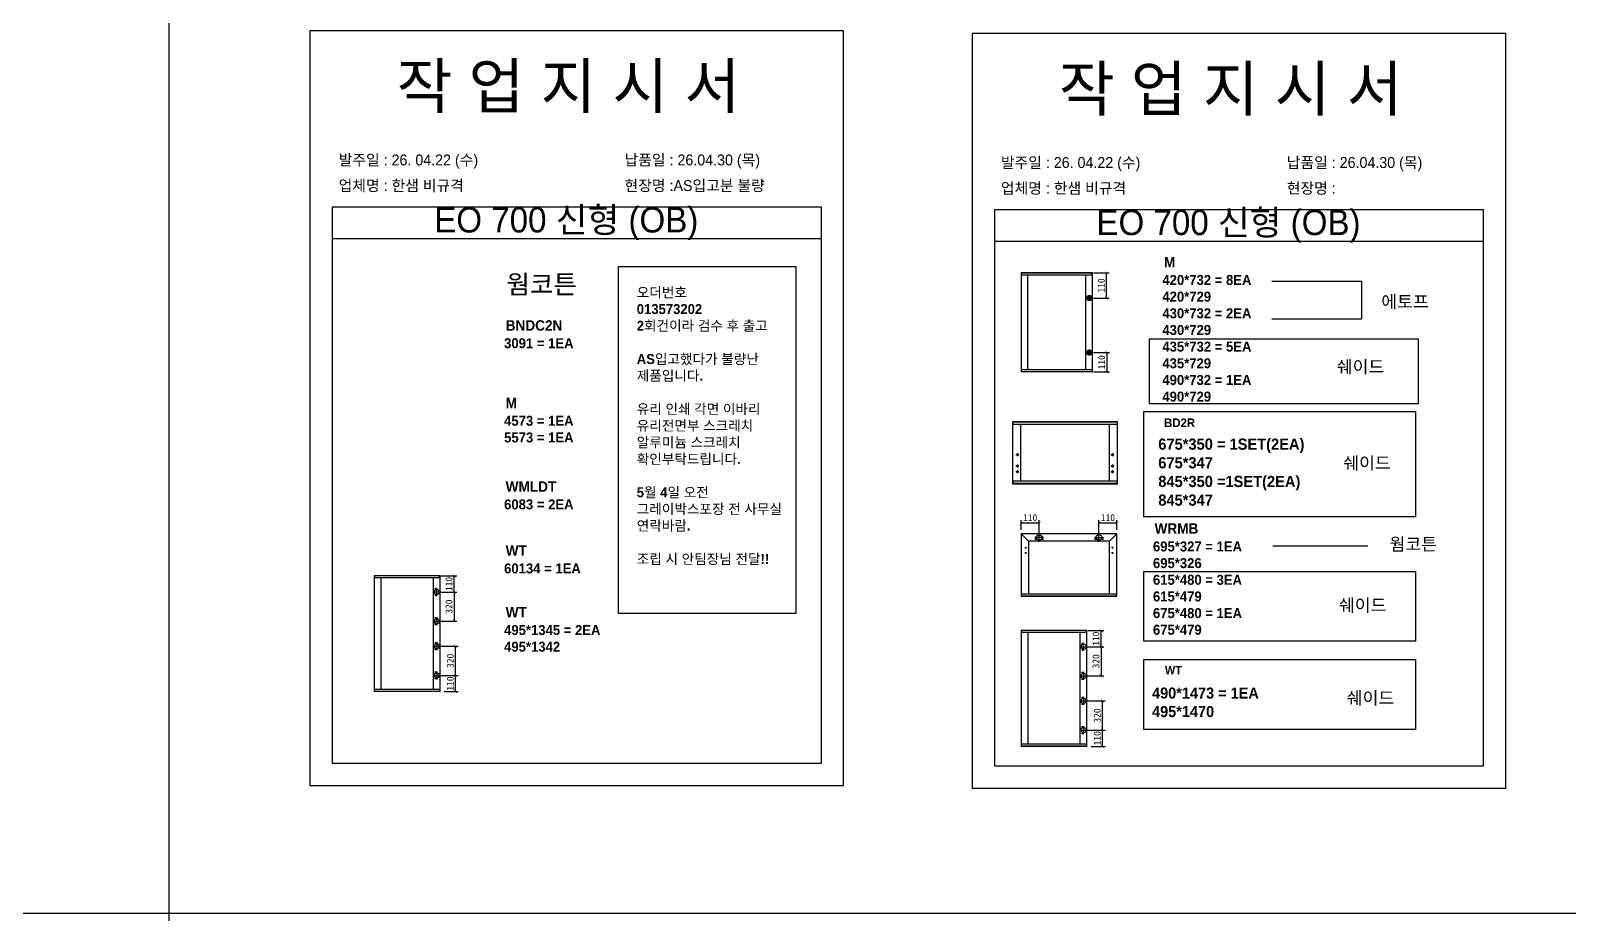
# Model space of a CAD drawing. Header units: millimetres. Extents: x -44117 to 256353, y -2095463 to 65325.
# Drawn here: x 109802 to 115342, y -892075 to -888895 of the extents above; entities that cross this region are included whole.
import ezdxf

# ---------------------------------------------------------------- set-up
doc = ezdxf.new("R2010")
doc.units = ezdxf.units.MM
doc.header["$LTSCALE"] = 10
doc.layers.add('Layer1', color=7, linetype='Continuous', lineweight=70)
doc.styles.add('MtX_Gulim', font='')
doc.styles.get('MtX_Gulim').set_extended_font_data('Gulim', bold=True)
doc.dimstyles.new('ISO-25', dxfattribs={"dimtxt": 2.5, "dimasz": 2.5, "dimexe": 1, "dimexo": 1, "dimtad": 1, "dimtxsty": 'Standard', "dimblk": 'ARCHTICK', "dimcen": 2.5, "dimadec": 0, "dimazin": 0, "dimtfac": 1, "dimtmove": 0, "dimatfit": 3, "dimfxl": 0, "dimarcsym": 0})

# ---------------------------------------------------------------- blocks, each defined once
blk = doc.blocks.new('_ArchTick')
at = {"color": 0, "linetype": 'ByBlock', "const_width": 0.15}
blk.add_lwpolyline([(-0.5, -0.5), (0.5, 0.5)], dxfattribs=at)
blk = doc.blocks.new('*D5861')
at = {"color": 0, "lineweight": -2}
for p, q in [((111279.8, -890859.8), (111337.7, -890859.8)), ((111327.7, -890917.7), (111327.7, -890859.8)), ((111279.8, -890917.7), (111337.7, -890917.7))]:
    blk.add_line(p, q, dxfattribs=at)
at = {"layer": 'Defpoints', "color": 0}
for p in [(111264.8, -890859.8), (111327.7, -890859.8), (111264.8, -890917.7)]:
    blk.add_point(p, dxfattribs=at)
at = {"color": 0, "lineweight": -2, "xscale": 10, "yscale": 10, "zscale": 10}
for p, rotation in [((111327.7, -890859.8), 90), ((111327.7, -890917.7), 270)]:
    blk.add_blockref('_ArchTick', p, dxfattribs=dict(at, rotation=rotation))
at = {"color": 0, "insert": (111308.9, -890888.8), "char_height": 25, "attachment_point": 5, "rotation": 90}
blk.add_mtext('110', dxfattribs=at)
blk = doc.blocks.new('*D5862')
at = {"color": 0, "lineweight": -2}
for p, q in [((111279.8, -891218.2), (111342.3, -891218.2)), ((111332.3, -891276.8), (111332.3, -891218.2)), ((111291.4, -891276.8), (111342.3, -891276.8))]:
    blk.add_line(p, q, dxfattribs=at)
at = {"layer": 'Defpoints', "color": 0}
for p in [(111264.8, -891218.2), (111332.3, -891218.2), (111276.4, -891276.8)]:
    blk.add_point(p, dxfattribs=at)
at = {"color": 0, "lineweight": -2, "xscale": 10, "yscale": 10, "zscale": 10}
for p, rotation in [((111332.3, -891218.2), 90), ((111332.3, -891276.8), 270)]:
    blk.add_blockref('_ArchTick', p, dxfattribs=dict(at, rotation=rotation))
at = {"color": 0, "insert": (111313.5, -891247.5), "char_height": 25, "attachment_point": 5, "rotation": 90}
blk.add_mtext('110', dxfattribs=at)
blk = doc.blocks.new('*D5863')
at = {"color": 0, "lineweight": -2}
for p, q in [((111279.8, -891113.1), (111342.3, -891113.1)), ((111332.3, -891218.2), (111332.3, -891113.1)), ((111279.8, -891218.2), (111342.3, -891218.2))]:
    blk.add_line(p, q, dxfattribs=at)
at = {"layer": 'Defpoints', "color": 0}
for p in [(111264.8, -891113.1), (111332.3, -891113.1), (111264.8, -891218.2)]:
    blk.add_point(p, dxfattribs=at)
at = {"color": 0, "lineweight": -2, "xscale": 10, "yscale": 10, "zscale": 10}
for p, rotation in [((111332.3, -891113.1), 90), ((111332.3, -891218.2), 270)]:
    blk.add_blockref('_ArchTick', p, dxfattribs=dict(at, rotation=rotation))
at = {"color": 0, "insert": (111313.5, -891165.7), "char_height": 25, "attachment_point": 5, "rotation": 90}
blk.add_mtext('320', dxfattribs=at)
blk = doc.blocks.new('*D5864')
at = {"color": 0, "lineweight": -2}
for p, q in [((111279.8, -890917.7), (111337.7, -890917.7)), ((111327.7, -890917.7), (111327.7, -891022.9)), ((111279.8, -891022.9), (111337.7, -891022.9))]:
    blk.add_line(p, q, dxfattribs=at)
at = {"layer": 'Defpoints', "color": 0}
for p in [(111264.8, -890917.7), (111264.8, -891022.9), (111327.7, -891022.9)]:
    blk.add_point(p, dxfattribs=at)
at = {"color": 0, "lineweight": -2, "xscale": 10, "yscale": 10, "zscale": 10}
for p, rotation in [((111327.7, -890917.7), 90), ((111327.7, -891022.9), 270)]:
    blk.add_blockref('_ArchTick', p, dxfattribs=dict(at, rotation=rotation))
at = {"color": 0, "insert": (111308.9, -890970.3), "char_height": 25, "attachment_point": 5, "rotation": 90}
blk.add_mtext('320', dxfattribs=at)
blk = doc.blocks.new('*D5865')
at = {"color": 0, "lineweight": -2}
for p, q in [((113631.3, -889767.7), (113688.5, -889767.7)), ((113678.5, -889858.3), (113678.5, -889767.7)), ((113631.3, -889858.3), (113688.5, -889858.3))]:
    blk.add_line(p, q, dxfattribs=at)
at = {"layer": 'Defpoints', "color": 0}
for p in [(113616.3, -889767.7), (113678.5, -889767.7), (113616.3, -889858.3)]:
    blk.add_point(p, dxfattribs=at)
at = {"color": 0, "lineweight": -2, "xscale": 10, "yscale": 10, "zscale": 10}
for p, rotation in [((113678.5, -889767.7), 90), ((113678.5, -889858.3), 270)]:
    blk.add_blockref('_ArchTick', p, dxfattribs=dict(at, rotation=rotation))
at = {"color": 0, "insert": (113659.7, -889813), "char_height": 25, "attachment_point": 5, "rotation": 90}
blk.add_mtext('110', dxfattribs=at)
blk = doc.blocks.new('*D5866')
at = {"color": 0, "lineweight": -2}
for p, q in [((113631.3, -890054.8), (113689.5, -890054.8)), ((113679.5, -890054.8), (113679.5, -890124.5)), ((113631.3, -890124.5), (113689.5, -890124.5))]:
    blk.add_line(p, q, dxfattribs=at)
at = {"layer": 'Defpoints', "color": 0}
for p in [(113616.3, -890054.8), (113616.3, -890124.5), (113679.5, -890124.5)]:
    blk.add_point(p, dxfattribs=at)
at = {"color": 0, "lineweight": -2, "xscale": 10, "yscale": 10, "zscale": 10}
for p, rotation in [((113679.5, -890054.8), 90), ((113679.5, -890124.5), 270)]:
    blk.add_blockref('_ArchTick', p, dxfattribs=dict(at, rotation=rotation))
at = {"color": 0, "insert": (113660.7, -890089.7), "char_height": 25, "attachment_point": 5, "rotation": 90}
blk.add_mtext('110', dxfattribs=at)
blk = doc.blocks.new('*D5867')
at = {"color": 0, "lineweight": -2}
for p, q in [((113371.2, -890693.3), (113371.2, -890658.7)), ((113371.2, -890668.7), (113435.7, -890668.7)), ((113435.7, -890706), (113435.7, -890658.7))]:
    blk.add_line(p, q, dxfattribs=at)
at = {"layer": 'Defpoints', "color": 0}
for p in [(113435.7, -890668.7), (113371.2, -890708.3), (113435.7, -890721)]:
    blk.add_point(p, dxfattribs=at)
at = {"color": 0, "lineweight": -2, "xscale": 10, "yscale": 10, "zscale": 10, "rotation": 180}
blk.add_blockref('_ArchTick', (113371.2, -890668.7), dxfattribs=at)
at = {"color": 0, "lineweight": -2, "xscale": 10, "yscale": 10, "zscale": 10}
blk.add_blockref('_ArchTick', (113435.7, -890668.7), dxfattribs=at)
at = {"color": 0, "insert": (113403.4, -890649.9), "char_height": 25, "attachment_point": 5}
blk.add_mtext('110', dxfattribs=at)
blk = doc.blocks.new('*D5868')
at = {"color": 0, "lineweight": -2}
for p, q in [((113651.2, -890706), (113651.2, -890658.7)), ((113651.2, -890668.7), (113715.8, -890668.7)), ((113715.8, -890693.3), (113715.8, -890658.7))]:
    blk.add_line(p, q, dxfattribs=at)
at = {"layer": 'Defpoints', "color": 0}
for p in [(113715.8, -890668.7), (113651.2, -890721), (113715.8, -890708.3)]:
    blk.add_point(p, dxfattribs=at)
at = {"color": 0, "lineweight": -2, "xscale": 10, "yscale": 10, "zscale": 10, "rotation": 180}
blk.add_blockref('_ArchTick', (113651.2, -890668.7), dxfattribs=at)
at = {"color": 0, "lineweight": -2, "xscale": 10, "yscale": 10, "zscale": 10}
blk.add_blockref('_ArchTick', (113715.8, -890668.7), dxfattribs=at)
at = {"color": 0, "insert": (113683.5, -890649.9), "char_height": 25, "attachment_point": 5}
blk.add_mtext('110', dxfattribs=at)
blk = doc.blocks.new('*D5870')
at = {"color": 0, "lineweight": -2}
for p, q in [((113611.1, -891057), (113669, -891057)), ((113659, -891114.8), (113659, -891057)), ((113611.1, -891114.8), (113669, -891114.8))]:
    blk.add_line(p, q, dxfattribs=at)
at = {"layer": 'Defpoints', "color": 0}
for p in [(113596.1, -891057), (113659, -891057), (113596.1, -891114.8)]:
    blk.add_point(p, dxfattribs=at)
at = {"color": 0, "lineweight": -2, "xscale": 10, "yscale": 10, "zscale": 10}
for p, rotation in [((113659, -891057), 90), ((113659, -891114.8), 270)]:
    blk.add_blockref('_ArchTick', p, dxfattribs=dict(at, rotation=rotation))
at = {"color": 0, "insert": (113640.2, -891085.9), "char_height": 25, "attachment_point": 5, "rotation": 90}
blk.add_mtext('110', dxfattribs=at)
blk = doc.blocks.new('*D5871')
at = {"color": 0, "lineweight": -2}
for p, q in [((113611.1, -891415.4), (113673.6, -891415.4)), ((113663.6, -891473.9), (113663.6, -891415.4)), ((113622.7, -891473.9), (113673.6, -891473.9))]:
    blk.add_line(p, q, dxfattribs=at)
at = {"layer": 'Defpoints', "color": 0}
for p in [(113596.1, -891415.4), (113663.6, -891415.4), (113607.7, -891473.9)]:
    blk.add_point(p, dxfattribs=at)
at = {"color": 0, "lineweight": -2, "xscale": 10, "yscale": 10, "zscale": 10}
for p, rotation in [((113663.6, -891415.4), 90), ((113663.6, -891473.9), 270)]:
    blk.add_blockref('_ArchTick', p, dxfattribs=dict(at, rotation=rotation))
at = {"color": 0, "insert": (113644.8, -891444.7), "char_height": 25, "attachment_point": 5, "rotation": 90}
blk.add_mtext('110', dxfattribs=at)
blk = doc.blocks.new('*D5872')
at = {"color": 0, "lineweight": -2}
for p, q in [((113611.1, -891310.2), (113673.6, -891310.2)), ((113663.6, -891415.4), (113663.6, -891310.2)), ((113611.1, -891415.4), (113673.6, -891415.4))]:
    blk.add_line(p, q, dxfattribs=at)
at = {"layer": 'Defpoints', "color": 0}
for p in [(113596.1, -891310.2), (113663.6, -891310.2), (113596.1, -891415.4)]:
    blk.add_point(p, dxfattribs=at)
at = {"color": 0, "lineweight": -2, "xscale": 10, "yscale": 10, "zscale": 10}
for p, rotation in [((113663.6, -891310.2), 90), ((113663.6, -891415.4), 270)]:
    blk.add_blockref('_ArchTick', p, dxfattribs=dict(at, rotation=rotation))
at = {"color": 0, "insert": (113644.8, -891362.8), "char_height": 25, "attachment_point": 5, "rotation": 90}
blk.add_mtext('320', dxfattribs=at)
blk = doc.blocks.new('*D5873')
at = {"color": 0, "lineweight": -2}
for p, q in [((113611.1, -891114.8), (113669, -891114.8)), ((113659, -891114.8), (113659, -891220)), ((113611.1, -891220), (113669, -891220))]:
    blk.add_line(p, q, dxfattribs=at)
at = {"layer": 'Defpoints', "color": 0}
for p in [(113596.1, -891114.8), (113596.1, -891220), (113659, -891220)]:
    blk.add_point(p, dxfattribs=at)
at = {"color": 0, "lineweight": -2, "xscale": 10, "yscale": 10, "zscale": 10}
for p, rotation in [((113659, -891114.8), 90), ((113659, -891220), 270)]:
    blk.add_blockref('_ArchTick', p, dxfattribs=dict(at, rotation=rotation))
at = {"color": 0, "insert": (113640.2, -891167.4), "char_height": 25, "attachment_point": 5, "rotation": 90}
blk.add_mtext('320', dxfattribs=at)

msp = doc.modelspace()

# ---------------------------------------------------------------- linework, layer by layer
for p, q in [((112650.87911, -889530.56328), (110887.9555, -889530.56328)), ((115037.38992, -889539.92862), (113274.46631, -889539.92862)), ((112650.87911, -889645.03884), (110887.9555, -889645.03884)), ((115037.38992, -889654.40418), (113274.46631, -889654.40418)), ((113370.56596, -889767.98794), (113370.56596, -890124.24431)), ((113627.42701, -889768.44928), (113370.56596, -889768.44928)), ((113627.42701, -889775.42062), (113370.56596, -889775.42062)), ((113627.17071, -889767.73164), (113370.82226, -889767.73164)), ((113393.37662, -889774.90803), (113393.37662, -890116.81164)), ((113604.36005, -890116.81164), (113604.36005, -889775.42062)), ((113626.14552, -889775.42062), (113626.14552, -889767.73164)), ((113627.42701, -890124.24431), (113627.42701, -889767.98794)), ((113627.42701, -890116.81164), (113370.56596, -890116.81164)), ((113627.42701, -890123.78298), (113370.56596, -890123.78298)), ((113627.17071, -890124.50062), (113370.82226, -890124.50062)), ((113371.84746, -890124.50062), (113371.84746, -890116.81164)), ((113626.14552, -890116.81164), (113626.14552, -890124.50062)), ((113339.24532, -890304.96658), (113339.24532, -890527.23741)), ((113718.18842, -890305.53977), (113339.24532, -890305.53977)), ((113718.18842, -890314.20133), (113339.24532, -890314.20133)), ((113717.86998, -890304.64814), (113339.56376, -890304.64814)), ((113340.83752, -890304.64814), (113340.83752, -890314.20133)), ((113367.90488, -890314.20133), (113367.90488, -890518.00266)), ((113689.52886, -890518.00266), (113689.52886, -890314.20133)), ((113716.59622, -890304.64814), (113716.59622, -890314.20133)), ((113718.18842, -890527.23741), (113718.18842, -890304.96658)), ((113362.65063, -890423.10766), (113352.14212, -890423.10766)), ((113362.65063, -890463.86793), (113352.14212, -890463.86793)), ((113357.39638, -890417.85341), (113357.39638, -890428.36191)), ((113357.39638, -890458.61367), (113357.39638, -890469.12218)), ((113694.78311, -890423.10766), (113705.29161, -890423.10766)), ((113694.78311, -890463.86793), (113705.29161, -890463.86793)), ((113700.03736, -890417.85341), (113700.03736, -890428.36191)), ((113700.03736, -890458.61367), (113700.03736, -890469.12218)), ((113718.18842, -890518.00266), (113339.24532, -890518.00266)), ((113340.83752, -890518.00266), (113340.83752, -890527.55584)), ((113362.65063, -890484.24806), (113352.14212, -890484.24806)), ((113357.39638, -890478.99381), (113357.39638, -890489.50231)), ((113694.78311, -890484.24806), (113705.29161, -890484.24806)), ((113700.03736, -890478.99381), (113700.03736, -890489.50231)), ((113716.59622, -890527.55584), (113716.59622, -890518.00266)), ((113718.18842, -890526.66421), (113339.24532, -890526.66421)), ((113339.56376, -890527.55584), (113717.86998, -890527.55584)), ((113370.87625, -890708.25972), (113370.87625, -890932.60005)), ((113397.217, -890734.60048), (113370.96294, -890708.05045)), ((113715.76209, -890707.96376), (113371.17222, -890707.96376)), ((113397.217, -890734.60048), (113397.217, -890924.60904)), ((113689.7173, -890734.60048), (113397.217, -890734.60048)), ((113451.83568, -890720.98615), (113419.54885, -890720.98615)), ((113424.74161, -890726.90542), (113420.0062, -890726.90542)), ((113422.37391, -890724.53772), (113422.37391, -890729.27313)), ((113435.69226, -890737.12957), (113435.69226, -890704.84274)), ((113451.37833, -890726.90542), (113446.64291, -890726.90542)), ((113449.01062, -890724.53772), (113449.01062, -890729.27313)), ((113635.09863, -890720.98615), (113667.38546, -890720.98615)), ((113640.2914, -890726.90542), (113635.55599, -890726.90542)), ((113637.9237, -890724.53772), (113637.9237, -890729.27313)), ((113651.24205, -890737.12957), (113651.24205, -890704.84274)), ((113666.92812, -890726.90542), (113662.1927, -890726.90542)), ((113664.56041, -890724.53772), (113664.56041, -890729.27313)), ((113689.7173, -890734.60048), (113715.97137, -890708.05045)), ((113689.7173, -890924.01711), (113689.7173, -890734.60048)), ((113716.05805, -890932.60005), (113716.05805, -890708.25972)), ((113384.19462, -890757.68563), (113390.11388, -890757.68563)), ((113384.19462, -890776.62729), (113390.11388, -890776.62729)), ((113387.15425, -890754.72599), (113387.15425, -890760.64526)), ((113387.15425, -890773.66766), (113387.15425, -890779.58693)), ((113702.7397, -890757.68563), (113696.82043, -890757.68563)), ((113702.7397, -890776.62729), (113696.82043, -890776.62729)), ((113699.78006, -890754.72599), (113699.78006, -890760.64526)), ((113699.78006, -890773.66766), (113699.78006, -890779.58693)), ((114620.18179, -890752.52426), (114277.43508, -890752.52426)), ((111039.47888, -890859.35451), (111039.47888, -891276.56237)), ((111276.47245, -890859.83382), (111039.47888, -890859.83382)), ((111276.47245, -890867.07677), (111039.47888, -890867.07677)), ((111276.20616, -890859.08823), (111039.74516, -890859.08823)), ((111040.8103, -890859.08823), (111040.8103, -890867.07677)), ((111063.17824, -890866.5442), (111063.17824, -891268.84012)), ((111252.5068, -891268.84012), (111252.5068, -890867.07677)), ((111262.09306, -890905.68808), (111257.8325, -890905.68808)), ((111259.96278, -890903.5578), (111259.96278, -890907.81836)), ((111264.75591, -890932.1955), (111264.75591, -890903.14632)), ((111275.14102, -890867.07677), (111275.14102, -890859.08823)), ((111276.47245, -891276.56237), (111276.47245, -890859.35451)), ((111250.23132, -890917.67091), (111279.2805, -890917.67091)), ((111262.09306, -890929.65372), (111257.8325, -890929.65372)), ((111259.96278, -890927.52345), (111259.96278, -890931.784)), ((113370.87625, -890924.01711), (113716.05805, -890924.01711)), ((113370.87625, -890932.06732), (113715.76209, -890932.06732)), ((113371.17222, -890932.89601), (113715.76209, -890932.89601)), ((113372.35607, -890924.01711), (113372.35607, -890932.89601)), ((113714.57823, -890932.89601), (113714.57823, -890924.01711)), ((111262.09306, -891010.87062), (111257.8325, -891010.87062)), ((111259.96278, -891008.74034), (111259.96278, -891013.0009)), ((111264.75591, -891008.32886), (111264.75591, -891037.37804)), ((111250.23132, -891022.85345), (111279.2805, -891022.85345)), ((111262.09306, -891034.83626), (111257.8325, -891034.83626)), ((111259.96278, -891032.70598), (111259.96278, -891036.96654)), ((113370.78212, -891056.5165), (113370.78212, -891473.72436)), ((113607.77568, -891056.99581), (113370.78212, -891056.99581)), ((113607.77568, -891064.23876), (113370.78212, -891064.23876)), ((113607.5094, -891056.25021), (113371.0484, -891056.25021)), ((113372.11354, -891056.25021), (113372.11354, -891064.23876)), ((113394.48147, -891063.70619), (113394.48147, -891466.00211)), ((113583.81004, -891466.00211), (113583.81004, -891064.23876)), ((113606.44426, -891064.23876), (113606.44426, -891056.25021)), ((113607.77568, -891473.72436), (113607.77568, -891056.5165)), ((111250.23132, -891113.06345), (111279.2805, -891113.06345)), ((111262.09306, -891101.08062), (111257.8325, -891101.08062)), ((111262.09306, -891125.04626), (111257.8325, -891125.04626)), ((111259.96278, -891098.95034), (111259.96278, -891103.2109)), ((111259.96278, -891122.91598), (111259.96278, -891127.17654)), ((111264.75591, -891098.53886), (111264.75591, -891127.58803)), ((113581.53456, -891114.83289), (113610.58374, -891114.83289)), ((113593.3963, -891102.85007), (113589.13574, -891102.85007)), ((113593.3963, -891126.81571), (113589.13574, -891126.81571)), ((113591.26602, -891100.71979), (113591.26602, -891104.98035)), ((113591.26602, -891124.68543), (113591.26602, -891128.94599)), ((113596.05915, -891129.35749), (113596.05915, -891100.30831)), ((111250.23132, -891218.24598), (111279.2805, -891218.24598)), ((111262.09306, -891206.26314), (111257.8325, -891206.26314)), ((111262.09306, -891230.22878), (111257.8325, -891230.22878)), ((111259.96278, -891204.13286), (111259.96278, -891208.39342)), ((111259.96278, -891228.09851), (111259.96278, -891232.35906)), ((111264.75591, -891203.72138), (111264.75591, -891232.77056)), ((113581.53456, -891220.01544), (113610.58374, -891220.01544)), ((113593.3963, -891208.03261), (113589.13574, -891208.03261)), ((113593.3963, -891231.99825), (113589.13574, -891231.99825)), ((113591.26602, -891205.90233), (113591.26602, -891210.16289)), ((113591.26602, -891229.86797), (113591.26602, -891234.12853)), ((113596.05915, -891205.49085), (113596.05915, -891234.54002)), ((111276.47245, -891268.84012), (111039.47888, -891268.84012)), ((111276.47245, -891276.08307), (111039.47888, -891276.08307)), ((111276.20616, -891276.82867), (111039.74516, -891276.82867)), ((111040.8103, -891276.82867), (111040.8103, -891268.84012)), ((111275.14102, -891268.84012), (111275.14102, -891276.82867)), ((113596.05915, -891295.70084), (113596.05915, -891324.75002)), ((113581.53456, -891310.22544), (113610.58374, -891310.22544)), ((113593.3963, -891298.2426), (113589.13574, -891298.2426)), ((113593.3963, -891322.20825), (113589.13574, -891322.20825)), ((113591.26602, -891296.11233), (113591.26602, -891300.37288)), ((113591.26602, -891320.07797), (113591.26602, -891324.33853)), ((113593.3963, -891403.42513), (113589.13574, -891403.42513)), ((113591.26602, -891401.29485), (113591.26602, -891405.55541)), ((113596.05915, -891400.88337), (113596.05915, -891429.93255)), ((113581.53456, -891415.40796), (113610.58374, -891415.40796)), ((113593.3963, -891427.39077), (113589.13574, -891427.39077)), ((113591.26602, -891425.26049), (113591.26602, -891429.52105)), ((113607.77568, -891466.00211), (113370.78212, -891466.00211)), ((113607.77568, -891473.24506), (113370.78212, -891473.24506)), ((113607.5094, -891473.99065), (113371.0484, -891473.99065)), ((113372.11354, -891473.99065), (113372.11354, -891466.00211)), ((113606.44426, -891466.00211), (113606.44426, -891473.99065))]:
    msp.add_line(p, q)
at = {"color": 1}
for p, q in [((104260.77588, -892075.43411), (196529.92274, -892075.43411)), ((104260.77588, -892075.43411), (196529.92274, -892075.43411)), ((104260.77588, -892075.43411), (196529.92274, -892075.43411)), ((104260.77588, -892075.43411), (196529.92274, -892075.43411)), ((104260.77588, -892075.43411), (196529.92274, -892075.43411)), ((104260.77588, -892075.43411), (196529.92274, -892075.43411)), ((104260.77588, -892075.43411), (196529.92274, -892075.43411)), ((104260.77588, -892075.43411), (196529.92274, -892075.43411)), ((104260.77588, -892075.43411), (196529.92274, -892075.43411)), ((104260.77588, -892075.43411), (196529.92274, -892075.43411)), ((106472.62401, -892075.43411), (198741.77087, -892075.43411)), ((106472.62401, -892075.43411), (198741.77087, -892075.43411)), ((106472.62401, -892075.43411), (198741.77087, -892075.43411)), ((106472.62401, -892075.43411), (198741.77087, -892075.43411)), ((106472.62401, -892075.43411), (198741.77087, -892075.43411)), ((106472.62401, -892075.43411), (198741.77087, -892075.43411)), ((106472.62401, -892075.43411), (198741.77087, -892075.43411)), ((106472.62401, -892075.43411), (198741.77087, -892075.43411)), ((106472.62401, -892075.43411), (198741.77087, -892075.43411)), ((106472.62401, -892075.43411), (198741.77087, -892075.43411))]:
    msp.add_line(p, q, dxfattribs=at)
for p in [(110300.49669, 21924.9366), (110300.49669, 14161.07811), (110300.49669, 18584.38997), (110300.49669, 10820.53148), (110300.49669, 18627.87121), (110300.49669, 10864.01272), (110300.49669, 15287.32457), (110300.49669, 7523.46608), (110300.49669, 3746.75115), (110300.49669, 21924.9366), (110300.49669, 14161.07811), (110300.49669, 18584.38997), (110300.49669, 10820.53148), (110300.49669, 18627.87121), (110300.49669, 10864.01272), (110300.49669, 15287.32457), (110300.49669, 7523.46608), (110300.49669, 3746.75115), (110300.49669, 21924.9366), (110300.49669, 14161.07811), (110300.49669, 18584.38997), (110300.49669, 10820.53148), (110300.49669, 18627.87121), (110300.49669, 10864.01272), (110300.49669, 15287.32457), (110300.49669, 7523.46608), (110300.49669, 3746.75115), (110300.49669, 21924.9366), (110300.49669, 14161.07811), (110300.49669, 18584.38997), (110300.49669, 10820.53148), (110300.49669, 18627.87121), (110300.49669, 10864.01272), (110300.49669, 15287.32457), (110300.49669, 7523.46608), (110300.49669, 3746.75115), (110300.49669, 21924.9366), (110300.49669, 14161.07811), (110300.49669, 18584.38997), (110300.49669, 10820.53148), (110300.49669, 18627.87121), (110300.49669, 10864.01272), (110300.49669, 15287.32457), (110300.49669, 7523.46608), (110300.49669, 3746.75115), (110300.49669, 21924.9366), (110300.49669, 14161.07811), (110300.49669, 18584.38997), (110300.49669, 10820.53148), (110300.49669, 18627.87121), (110300.49669, 10864.01272), (110300.49669, 15287.32457), (110300.49669, 7523.46608), (110300.49669, 3746.75115), (110300.49669, 21924.9366), (110300.49669, 14161.07811), (110300.49669, 18584.38997), (110300.49669, 10820.53148), (110300.49669, 18627.87121), (110300.49669, 10864.01272), (110300.49669, 15287.32457), (110300.49669, 7523.46608), (110300.49669, 3746.75115), (110300.49669, 21924.9366), (110300.49669, 14161.07811), (110300.49669, 18584.38997), (110300.49669, 10820.53148), (110300.49669, 18627.87121), (110300.49669, 10864.01272), (110300.49669, 15287.32457), (110300.49669, 7523.46608), (110300.49669, 3746.75115), (110300.49669, 21924.9366), (110300.49669, 14161.07811), (110300.49669, 18584.38997), (110300.49669, 10820.53148), (110300.49669, 18627.87121), (110300.49669, 10864.01272), (110300.49669, 15287.32457), (110300.49669, 7523.46608), (110300.49669, 3746.75115), (110300.49669, 21924.9366), (110300.49669, 14161.07811), (110300.49669, 18584.38997), (110300.49669, 10820.53148), (110300.49669, 18627.87121), (110300.49669, 10864.01272), (110300.49669, 15287.32457), (110300.49669, 7523.46608), (110300.49669, 3746.75115), (110300.49669, 12702.87182), (110300.49669, 4939.01333), (110300.49669, 9362.32519), (110300.49669, 1598.4667), (110300.49669, 9405.80642), (110300.49669, 1641.94794), (110300.49669, 6065.25979), (110300.49669, -1698.5987), (110300.49669, -5475.31363), (110300.49669, 12702.87182), (110300.49669, 4939.01333), (110300.49669, 9362.32519), (110300.49669, 1598.4667), (110300.49669, 9405.80642), (110300.49669, 1641.94794), (110300.49669, 6065.25979), (110300.49669, -1698.5987), (110300.49669, -5475.31363), (110300.49669, 12702.87182), (110300.49669, 4939.01333), (110300.49669, 9362.32519), (110300.49669, 1598.4667), (110300.49669, 9405.80642), (110300.49669, 1641.94794), (110300.49669, 6065.25979), (110300.49669, -1698.5987), (110300.49669, -5475.31363), (110300.49669, 12702.87182), (110300.49669, 4939.01333), (110300.49669, 9362.32519), (110300.49669, 1598.4667), (110300.49669, 9405.80642), (110300.49669, 1641.94794), (110300.49669, 6065.25979), (110300.49669, -1698.5987), (110300.49669, -5475.31363), (110300.49669, 12702.87182), (110300.49669, 4939.01333), (110300.49669, 9362.32519), (110300.49669, 1598.4667), (110300.49669, 9405.80642), (110300.49669, 1641.94794), (110300.49669, 6065.25979), (110300.49669, -1698.5987), (110300.49669, -5475.31363)]:
    msp.add_xline(p, (0, 1), dxfattribs=at)
for points in [[(110807.82261, -891614.96892), (112731.012, -891614.96892), (112731.012, -888895.02964), (110807.82261, -888895.02964)], [(113194.33342, -891624.33426), (115117.52281, -891624.33426), (115117.52281, -888904.39498), (113194.33342, -888904.39498)], [(111920.1527, -889744.90144), (112558.46359, -889744.90144), (112558.46359, -890994.86375), (111920.1527, -890994.86375)], [(113833.76264, -890005.34089), (114801.62007, -890005.34089), (114801.62007, -890239.88303), (113833.76264, -890239.88303)], [(113812.77529, -890267.59422), (114792.50828, -890267.59422), (114792.50828, -890646.62066), (113812.77529, -890646.62066)], [(113812.77529, -890843.55846), (114792.50828, -890843.55846), (114792.50828, -891095.15757), (113812.77529, -891095.15757)], [(113812.77529, -891161.22946), (114792.50828, -891161.22946), (114792.50828, -891412.82857), (113812.77529, -891412.82857)]]:
    msp.add_lwpolyline(points, close=True)
for points in [[(110887.9555, -889530.56328), (110887.9555, -891534.83603), (112650.87911, -891534.83603), (112650.87911, -889530.56328)], [(113274.46631, -889539.92862), (113274.46631, -891544.20137), (115037.38992, -891544.20137), (115037.38992, -889539.92862)], [(114274.29424, -889798.05233), (114596.87938, -889798.05233), (114596.87938, -889934.14293), (114274.29424, -889934.14293)]]:
    msp.add_lwpolyline(points)
for centre, radius in [((113357.39638, -890423.10766), 3.1844), ((113357.39638, -890463.86793), 3.1844), ((113700.03736, -890423.10766), 3.1844), ((113700.03736, -890463.86793), 3.1844), ((113357.39638, -890484.24806), 3.1844), ((113700.03736, -890484.24806), 3.1844), ((113422.37391, -890726.90542), 0.94708), ((113435.69226, -890720.98615), 10.35872), ((113449.01062, -890726.90542), 0.94708), ((113637.9237, -890726.90542), 0.94708), ((113651.24205, -890720.98615), 10.35872), ((113664.56041, -890726.90542), 0.94708), ((113387.15425, -890757.68563), 0.88789), ((113387.15425, -890776.62729), 0.88789), ((113699.78006, -890757.68563), 0.88789), ((113699.78006, -890776.62729), 0.88789), ((111259.96278, -890905.68808), 0.85211), ((111264.75591, -890917.67091), 9.31997), ((111259.96278, -890929.65372), 0.85211), ((111264.75591, -891022.85345), 9.31997), ((111259.96278, -891010.87062), 0.85211), ((111259.96278, -891034.83626), 0.85211), ((111264.75591, -891113.06345), 9.31997), ((111259.96278, -891101.08062), 0.85211), ((111259.96278, -891125.04626), 0.85211), ((113596.05915, -891114.83289), 9.31997), ((113591.26602, -891102.85007), 0.85211), ((113591.26602, -891126.81571), 0.85211), ((111264.75591, -891218.24598), 9.31997), ((111259.96278, -891206.26314), 0.85211), ((111259.96278, -891230.22878), 0.85211), ((113596.05915, -891220.01544), 9.31997), ((113591.26602, -891208.03261), 0.85211), ((113591.26602, -891231.99825), 0.85211), ((113596.05915, -891310.22544), 9.31997), ((113591.26602, -891298.2426), 0.85211), ((113591.26602, -891322.20825), 0.85211), ((113596.05915, -891415.40796), 9.31997), ((113591.26602, -891403.42513), 0.85211), ((113591.26602, -891427.39077), 0.85211)]:
    msp.add_circle(centre, radius)
for centre, radius, start, end in [((113627.17071, -889767.98794), 0.2563, 0, 90), ((113370.82226, -890124.24432), 0.2563, 180, 270), ((113627.17071, -890124.24432), 0.2563, 270, 0), ((113339.56376, -890304.96658), 0.31844, 90, 180), ((113717.86998, -890304.96658), 0.31844, 0, 90), ((113339.56376, -890527.23741), 0.31844, 180, 270), ((113717.86998, -890527.23741), 0.31844, 270, 0), ((113371.17222, -890708.25972), 0.29596, 90, 180), ((113715.76209, -890708.25972), 0.29596, 0, 90), ((111039.74516, -890859.35451), 0.26628, 90, 180), ((111276.20616, -890859.35451), 0.26628, 0, 90), ((113371.17222, -890932.60005), 0.29596, 180, 270), ((113715.76209, -890932.60005), 0.29596, 270, 0), ((113371.0484, -891056.5165), 0.26628, 90, 180), ((113607.5094, -891056.5165), 0.26628, 0, 90), ((111039.74516, -891276.56238), 0.26628, 180, 270), ((111276.20616, -891276.56238), 0.26628, 270, 0), ((113371.0484, -891473.72437), 0.26628, 180, 270), ((113607.5094, -891473.72437), 0.26628, 270, 0)]:
    msp.add_arc(centre, radius, start, end)
at = {"layer": 'Layer1'}
for p, q in [((113616.34192, -889848.88095), (113616.34192, -889867.77337)), ((113616.34192, -890064.25131), (113616.34192, -890045.35888))]:
    msp.add_line(p, q, dxfattribs=at)
for points in [[(113625.78813, -889858.32716), (113606.89571, -889858.32716)], [(113625.78813, -890054.8051), (113606.89571, -890054.8051)]]:
    msp.add_lwpolyline(points, close=True, dxfattribs=at)
for centre in [(113616.34192, -889858.32716), (113616.34192, -890054.8051)]:
    msp.add_circle(centre, 6.29747, dxfattribs=at)

# ---------------------------------------------------------------- texts
at = {"linetype": 'Continuous', "style": 'MtX_Gulim'}
for s, height, p in [('M', 37.49849, (113885.39677, -889747.79676)), ('BNDC2N', 37.498494, (111513.13663, -889975.68798)), ('M', 37.49849, (111513.13663, -890255.27239)), ('BD2R', 31.421769, (113885.81522, -890323.64131)), ('WMLDT', 37.498494, (111513.13663, -890556.57209)), ('WRMB', 37.498494, (113851.48874, -890707.52779)), ('WT', 37.498494, (111513.13663, -890787.29709)), ('WT', 37.498494, (111513.13663, -891009.4534)), ('WT', 30.315933, (113888.72118, -891214.4855))]:
    msp.add_text(s, height=height, dxfattribs=at).set_placement(p)
at = {"attachment_point": 1}
for s, width, gutter_width, heights, insert, char_height in [('{\\fGulim|b0|i0|c129|p50;작 업 지 시 서}', 3786.0728481, 14.30944, [-178.40505], (111120.11949, -889014.27026), 160.2657825), ('{\\fGulim|b0|i0|c129|p50;작 업 지 시 서}', 3786.0728481, 14.30944, [-178.40505], (113506.6303, -889023.6356), 160.2657825), ('\\pt11;{\\fGulim|b0|i0|c129|p50;발주일 : 26. 04.22 (수)}', 3786.0728481, 14.30944, [39.49878], (110911.27661, -889341.01398), 39.2651167), ('{\\fGulim|b0|i0|c129|p50;납품일 : 26.04.30 (목)}', 3786.0728481, 14.30944, [40.16974], (111941.53143, -889341.01398), 39.2651167), ('\\pt11;{\\fGulim|b0|i0|c129|p50;발주일 : 26. 04.22 (수)}', 3786.0728481, 14.30944, [39.49878], (113297.78741, -889350.37931), 39.2651167), ('{\\fGulim|b0|i0|c129|p50;납품일 : 26.04.30 (목)}', 3786.0728481, 14.30944, [40.16974], (114328.04224, -889350.37931), 39.2651167), ('{\\fGulim|b0|i0|c129|p50;업체명 : 한샘 비규격}', 3786.0728481, 14.30944, [41.34032], (110911.27661, -889433.34559), 39.2651167), ('{\\fGulim|b0|i0|c129|p50;현장명 :AS입고분 불량}', 3786.0728481, 14.30944, [45.21037], (111941.53143, -889433.34559), 39.2651167), ('{\\fGulim|b0|i0|c129|p50;업체명 : 한샘 비규격}', 3786.0728481, 14.30944, [41.34032], (113297.78741, -889442.71092), 39.2651167), ('{\\fGulim|b0|i0|c129|p50;현장명 :}', 3786.0728481, 14.30944, [45.21037], (114328.04224, -889442.71092), 39.2651167), ('{\\fGulim|b0|i0|c129|p50;EO 700 신형 (OB)}', 2155.3243433, 8.14604, [-114.80382], (111255.50316, -889530.85105), 91.2356303), ('{\\fGulim|b0|i0|c129|p50;EO 700 신형 (OB)}', 2155.3243433, 8.14604, [-114.80382], (113642.01396, -889540.21638), 91.2356303), ('{\\f굴림|b1|i0|c129|p50;웜코튼}', 20428.7433951, 262.73174, [-72.92146], (111515.7794, -889775.22491), 67.5595903), ('{\\f굴림|b1|i0|c129|p50;420*732 = 8EA\\P\\C1;420*729\\P\\C256;430*732 = 2EA\\P\\C1;430*729\\P\\C256;435*732 = 5EA\\P\\C240;\\c2367469;435*729\\P\\C256;490*732 = 1EA\\P\\C240;\\c2367469;490*729}', 10891.9816234, 140.08053, [-457.92994], (113879.7301, -889775.14835), 36.0207087), ('{\\f굴림|b1|i0|c129|p50;오더번호\\P013573202\\P2회건이라 검수 후 출고\\P\\PAS입고했다가 불량난\\P제품입니다.\\P\\P\\C1;유리 인쇄 각면 이바리\\P유리전면부 스크레치\\P알루미늄 스크레치\\P\\C256;확인부탁드립니다.\\P\\P5월 4일 오전 그레이박스포장 전 사무실 연락바람.\\P\\P조립 시 안팀장님 전달!!}', 546.7158855, 140.08053, [1113.87642], (111985.46823, -889819.94584), 36.0207087), ('{\\f굴림|b1|i0|c129|p50;에토프}', 13746.5878503, 176.7933, [-50.57251], (114668.63, -889848.79451), 45.4611341), ('{\\f굴림|b1|i0|c129|p50;3091 = 1EA}', 10891.9816234, 140.08053, [-37.11658], (111507.46995, -890003.03956), 36.0207087), ('{\\f굴림|b1|i0|c129|p50;쉐이드}', 13746.5878503, 176.7933, [-50.51237], (114508.31006, -890083.33665), 45.4611341), ('{\\f굴림|b1|i0|c129|p50;4573 = 1EA\\P5573 = 1EA}', 10891.9816234, 140.08053, [-97.24638], (111507.46995, -890282.62397), 36.0207087), ('{\\f굴림|b1|i0|c129|p50;675*350 = 1SET(2EA)\\P\\C1;675*347\\P\\C256;845*350 =1SET(2EA)\\P\\C1;845*347}', 12198.822037, 156.88766, [-252.46106], (113864.99205, -890364.59978), 40.342541), ('{\\f굴림|b1|i0|c129|p50;쉐이드}', 13746.5878503, 176.7933, [-50.51237], (114531.46738, -890430.47764), 45.4611341), ('{\\f굴림|b1|i0|c129|p50;6083 = 2EA}', 10891.9816234, 140.08053, [-37.06893], (111507.46995, -890583.92368), 36.0207087), ('{\\f굴림|b1|i0|c129|p50;695*327 = 1EA\\P\\C1;695*326\\P\\C256;615*480 = 3EA\\P\\C1;615*479\\P\\C256;675*480 = 1EA\\P\\C1;675*479}', 10891.9816234, 140.08053, [454.32757], (113845.82207, -890735.59967), 36.0207087), ('{\\f굴림|b1|i0|c129|p50;웜코튼}', 13746.5878503, 176.7933, [-49.06916], (114698.31888, -890722.62016), 45.4611341), ('{\\f굴림|b1|i0|c129|p50;60134 = 1EA}', 10891.9816234, 140.08053, [-37.11658], (111507.46995, -890814.64868), 36.0207087), ('{\\f굴림|b1|i0|c129|p50;쉐이드}', 13746.5878503, 176.7933, [-50.51237], (114515.96646, -890942.51138), 45.4611341), ('{\\f굴림|b1|i0|c129|p50;495*1345 = 2EA\\P\\C1;495*1342}', 10891.9816234, 140.08053, [97.15109], (111507.46995, -891036.80499), 36.0207087), ('{\\f굴림|b1|i0|c129|p50;490*1473 = 1EA\\P\\C1;495*1470}', 12072.7918459, 155.2668, [-107.68333], (113842.52396, -891261.9661), 39.9257485), ('{\\f굴림|b1|i0|c129|p50;쉐이드}', 13746.5878503, 176.7933, [-50.51237], (114544.19885, -891277.10579), 45.4611341)]:
    msp.add_mtext_dynamic_manual_height_columns(s, width=width, gutter_width=gutter_width, heights=heights, dxfattribs=dict(at, insert=insert, char_height=char_height))

# ---------------------------------------------------------------- dimensions: what is measured, and where the dimension line sits
for base, p1, p2, text, picture, middle in [((113678.46125, -889767.73164), (113616.34192, -889858.32716), (113616.34192, -889767.73164), '110', '*D5865', (113659.71125, -889813.0294)), ((113679.4548, -890124.50062), (113616.34192, -890054.8051), (113616.34192, -890124.50062), '110', '*D5866', (113660.7048, -890089.65286)), ((111327.68105, -891022.85345), (111264.75591, -890917.67091), (111264.75591, -891022.85345), '320', '*D5864', (111308.93105, -890970.26218)), ((111332.25251, -891113.06345), (111264.75591, -891218.24597), (111264.75591, -891113.06345), '320', '*D5863', (111313.50251, -891165.65471)), ((113658.98429, -891220.01544), (113596.05915, -891114.8329), (113596.05915, -891220.01544), '320', '*D5873', (113640.23429, -891167.42417)), ((111332.25251, -891218.24597), (111276.39445, -891276.75067), (111264.75591, -891218.24597), '110', '*D5862', (111313.50251, -891247.49832)), ((113663.55575, -891310.22544), (113596.05915, -891415.40796), (113596.05915, -891310.22544), '320', '*D5872', (113644.80575, -891362.8167)), ((113663.55575, -891415.40796), (113607.69769, -891473.91266), (113596.05915, -891415.40796), '110', '*D5871', (113644.80575, -891444.66031))]:
    dim = msp.add_linear_dim(base=base, p1=p1, p2=p2, angle=90, text=text, dimstyle='ISO-25', override={"dimscale": 10, "dimasz": 1, "dimexo": 1.5, "dimtxsty": 'Standard'})
    dim.commit()
    dim.dimension.update_dxf_attribs({"geometry": picture, "text_midpoint": middle})
for base, p1, p2, picture, middle in [((113435.69227, -890668.67932), (113371.17222, -890708.25972), (113435.69227, -890720.98615), '*D5867', (113403.43224, -890649.92932)), ((113715.76209, -890668.67932), (113651.24205, -890720.98615), (113715.76209, -890708.25972), '*D5868', (113683.50207, -890649.92932))]:
    dim = msp.add_linear_dim(base=base, p1=p1, p2=p2, text='110', dimstyle='ISO-25', override={"dimscale": 10, "dimasz": 1, "dimexo": 1.5, "dimtxsty": 'Standard'})
    dim.commit()
    dim.dimension.update_dxf_attribs({"geometry": picture, "text_midpoint": middle})
for base, p1, p2, picture, middle in [((111327.68105, -890859.83382), (111264.75591, -890917.67091), (111264.75591, -890859.83382), '*D5861', (111327.68105, -890888.75236)), ((113658.98429, -891056.99581), (113596.05915, -891114.83289), (113596.05915, -891056.99581), '*D5870', (113658.98429, -891085.91435))]:
    dim = msp.add_linear_dim(base=base, p1=p1, p2=p2, angle=90, text='110', dimstyle='ISO-25', override={"dimscale": 10, "dimasz": 1, "dimexo": 1.5, "dimtxsty": 'Standard'})
    dim.commit()
    dim.dimension.update_dxf_attribs({"geometry": picture, "text_midpoint": middle, "dimtype": 160})

doc.saveas('drawing.dxf')
